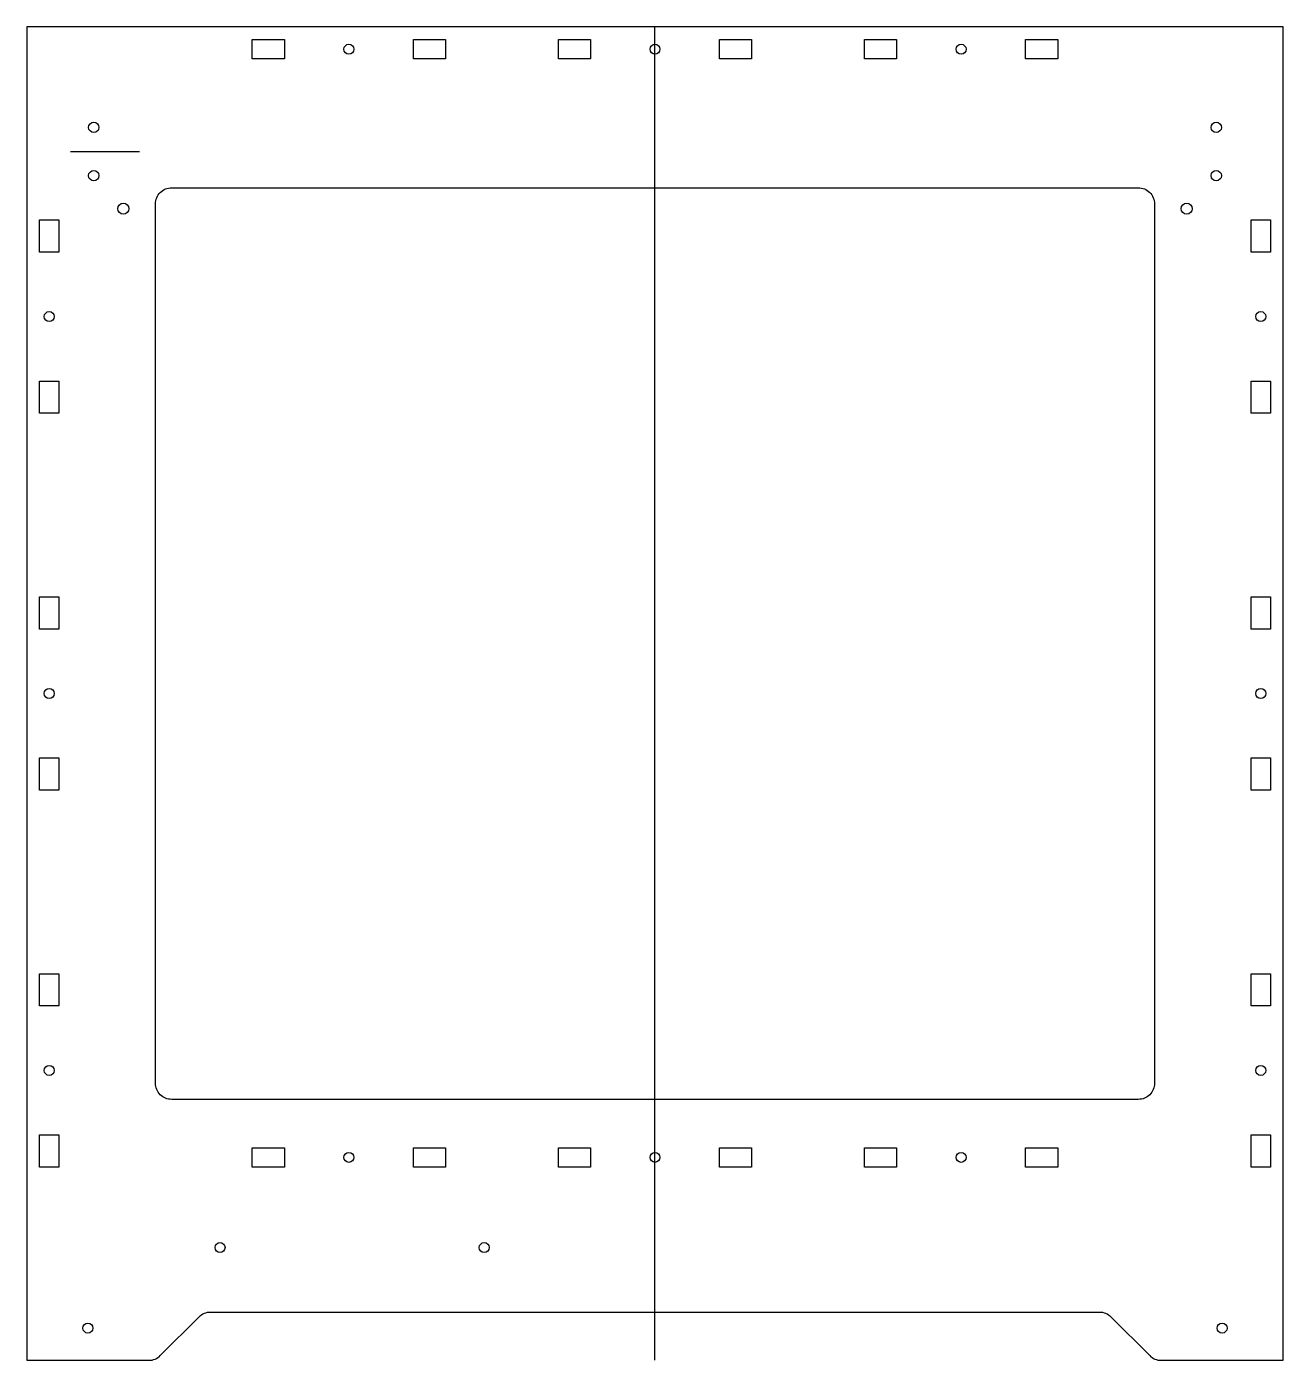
# Model space of a CAD drawing. Header units: millimetres. Extents: x -195 to 195, y 0 to 414.
import ezdxf

# ---------------------------------------------------------------- set-up
doc = ezdxf.new("R2010")
doc.units = ezdxf.units.MM
doc.layers.get('0').update_dxf_attribs({"linetype": 'CONTINUOUS'})

msp = doc.modelspace()

# ---------------------------------------------------------------- linework, layer by layer
for p, q in [((0, 0), (0, 414)), ((-181.44, 375.25), (-160, 375.25))]:
    msp.add_line(p, q)
for points in [[(-157.07, 0, 0.198912), (-153.54, 1.46), (-141.46, 13.54, -0.198912), (-137.93, 15), (137.93, 15, -0.198912), (141.46, 13.54), (153.54, 1.46, 0.198912), (157.07, 0), (195, 0), (195, 414), (-195, 414), (-195, 0)], [(155, 359), (155, 86, -0.414214), (150, 81), (-150, 81, -0.414214), (-155, 86), (-155, 359, -0.414214), (-150, 364), (150, 364, -0.414214)]]:
    msp.add_lwpolyline(points, format="xyb", close=True)
for points in [[(-115, 410), (-115, 404), (-125, 404), (-125, 410)], [(-75, 404), (-75, 410), (-65, 410), (-65, 404)], [(-20, 410), (-20, 404), (-30, 404), (-30, 410)], [(30, 410), (30, 404), (20, 404), (20, 410)], [(75, 410), (75, 404), (65, 404), (65, 410)], [(125, 410), (125, 404), (115, 404), (115, 410)], [(-185, 354), (-185, 344), (-191, 344), (-191, 354)], [(185, 344), (185, 354), (191, 354), (191, 344)], [(-185, 294), (-191, 294), (-191, 304), (-185, 304)], [(191, 294), (185, 294), (185, 304), (191, 304)], [(-185, 237), (-185, 227), (-191, 227), (-191, 237)], [(185, 227), (185, 237), (191, 237), (191, 227)], [(-185, 177), (-191, 177), (-191, 187), (-185, 187)], [(191, 177), (185, 177), (185, 187), (191, 187)], [(-191, 120), (-185, 120), (-185, 110), (-191, 110)], [(185, 120), (191, 120), (191, 110), (185, 110)], [(-191, 60), (-191, 70), (-185, 70), (-185, 60)], [(191, 70), (191, 60), (185, 60), (185, 70)], [(-115, 66), (-115, 60), (-125, 60), (-125, 66)], [(-65, 66), (-65, 60), (-75, 60), (-75, 66)], [(-20, 66), (-20, 60), (-30, 60), (-30, 66)], [(30, 66), (30, 60), (20, 60), (20, 66)], [(75, 66), (75, 60), (65, 60), (65, 66)], [(125, 66), (125, 60), (115, 60), (115, 66)]]:
    msp.add_lwpolyline(points, close=True)
for centre, radius in [((-95, 407), 1.55), ((0, 407), 1.55), ((95, 407), 1.55), ((-174.2, 382.75), 1.6), ((174.2, 382.75), 1.6), ((-174.2, 367.75), 1.6), ((174.2, 367.75), 1.6), ((-165, 357.5), 1.7), ((165, 357.5), 1.7), ((-188, 324), 1.55), ((188, 324), 1.55), ((-188, 207), 1.55), ((188, 207), 1.55), ((-188, 90), 1.55), ((188, 90), 1.55), ((-95, 63), 1.55), ((0, 63), 1.55), ((95, 63), 1.55), ((-135, 35), 1.55), ((-53, 35), 1.55), ((-176, 10), 1.55), ((176, 10), 1.55)]:
    msp.add_circle(centre, radius)

doc.saveas('drawing.dxf')
